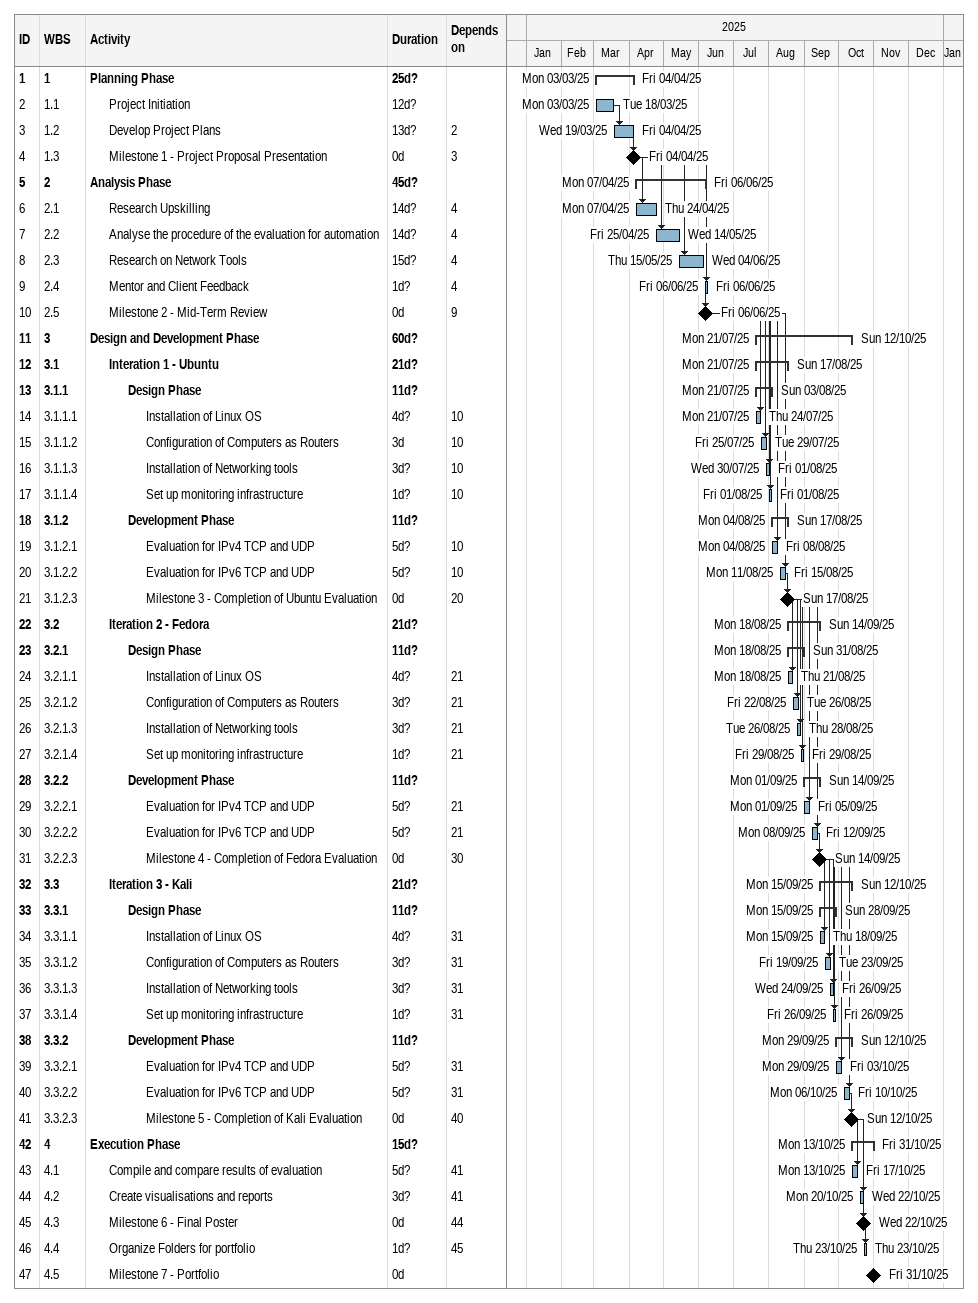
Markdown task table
| ID | WBS | Task | Duration | Start | Finish | Predecessors |
|---|---|---|---|---|---|---|
| 1 | 1 | **Planning Phase** | 25d? | 2025-03-03 | 2025-04-04 |  |
| 2 | 1.1 | Project Initiation | 12d? | 2025-03-03 | 2025-03-18 |  |
| 3 | 1.2 | Develop Project Plans | 13d? | 2025-03-19 | 2025-04-04 | 2 |
| 4 | 1.3 | Milestone 1 - Project Proposal Presentation | 0d | 2025-04-04 | 2025-04-04 | 3 |
| 5 | 2 | **Analysis Phase** | 45d? | 2025-04-07 | 2025-06-06 |  |
| 6 | 2.1 | Research Upskilling | 14d? | 2025-04-07 | 2025-04-24 | 4 |
| 7 | 2.2 | Analyse the procedure of the evaluation for automation | 14d? | 2025-04-25 | 2025-05-14 | 4 |
| 8 | 2.3 | Research on Network Tools | 15d? | 2025-05-15 | 2025-06-04 | 4 |
| 9 | 2.4 | Mentor and Client Feedback | 1d? | 2025-06-06 | 2025-06-06 | 4 |
| 10 | 2.5 | Milestone 2 - Mid-Term Review | 0d | 2025-06-06 | 2025-06-06 | 9 |
| 11 | 3 | **Design and Development Phase** | 60d? | 2025-07-21 | 2025-10-12 |  |
| 12 | 3.1 | **Interation 1 - Ubuntu** | 21d? | 2025-07-21 | 2025-08-17 |  |
| 13 | 3.1.1 | **Design Phase** | 11d? | 2025-07-21 | 2025-08-03 |  |
| 14 | 3.1.1.1 | Installation of Linux OS | 4d? | 2025-07-21 | 2025-07-24 | 10 |
| 15 | 3.1.1.2 | Configuration of Computers as Routers | 3d | 2025-07-25 | 2025-07-29 | 10 |
| 16 | 3.1.1.3 | Installation of Networking tools | 3d? | 2025-07-30 | 2025-08-01 | 10 |
| 17 | 3.1.1.4 | Set up monitoring infrastructure | 1d? | 2025-08-01 | 2025-08-01 | 10 |
| 18 | 3.1.2 | **Development Phase** | 11d? | 2025-08-04 | 2025-08-17 |  |
| 19 | 3.1.2.1 | Evaluation for IPv4 TCP and UDP | 5d? | 2025-08-04 | 2025-08-08 | 10 |
| 20 | 3.1.2.2 | Evaluation for IPv6 TCP and UDP | 5d? | 2025-08-11 | 2025-08-15 | 10 |
| 21 | 3.1.2.3 | Milestone 3 - Completion of Ubuntu Evaluation | 0d | 2025-08-17 | 2025-08-17 | 20 |
| 22 | 3.2 | **Iteration 2 - Fedora** | 21d? | 2025-08-18 | 2025-09-14 |  |
| 23 | 3.2.1 | **Design Phase** | 11d? | 2025-08-18 | 2025-08-31 |  |
| 24 | 3.2.1.1 | Installation of Linux OS | 4d? | 2025-08-18 | 2025-08-21 | 21 |
| 25 | 3.2.1.2 | Configuration of Computers as Routers | 3d? | 2025-08-22 | 2025-08-26 | 21 |
| 26 | 3.2.1.3 | Installation of Networking tools | 3d? | 2025-08-26 | 2025-08-28 | 21 |
| 27 | 3.2.1.4 | Set up monitoring infrastructure | 1d? | 2025-08-29 | 2025-08-29 | 21 |
| 28 | 3.2.2 | **Development Phase** | 11d? | 2025-09-01 | 2025-09-14 |  |
| 29 | 3.2.2.1 | Evaluation for IPv4 TCP and UDP | 5d? | 2025-09-01 | 2025-09-05 | 21 |
| 30 | 3.2.2.2 | Evaluation for IPv6 TCP and UDP | 5d? | 2025-09-08 | 2025-09-12 | 21 |
| 31 | 3.2.2.3 | Milestone 4 - Completion of Fedora Evaluation | 0d | 2025-09-14 | 2025-09-14 | 30 |
| 32 | 3.3 | **Iteration 3 - Kali** | 21d? | 2025-09-15 | 2025-10-12 |  |
| 33 | 3.3.1 | **Design Phase** | 11d? | 2025-09-15 | 2025-09-28 |  |
| 34 | 3.3.1.1 | Installation of Linux OS | 4d? | 2025-09-15 | 2025-09-18 | 31 |
| 35 | 3.3.1.2 | Configuration of Computers as Routers | 3d? | 2025-09-19 | 2025-09-23 | 31 |
| 36 | 3.3.1.3 | Installation of Networking tools | 3d? | 2025-09-24 | 2025-09-26 | 31 |
| 37 | 3.3.1.4 | Set up monitoring infrastructure | 1d? | 2025-09-26 | 2025-09-26 | 31 |
| 38 | 3.3.2 | **Development Phase** | 11d? | 2025-09-29 | 2025-10-12 |  |
| 39 | 3.3.2.1 | Evaluation for IPv4 TCP and UDP | 5d? | 2025-09-29 | 2025-10-03 | 31 |
| 40 | 3.3.2.2 | Evaluation for IPv6 TCP and UDP | 5d? | 2025-10-06 | 2025-10-10 | 31 |
| 41 | 3.3.2.3 | Milestone 5 - Completion of Kali Evaluation | 0d | 2025-10-12 | 2025-10-12 | 40 |
| 42 | 4 | **Execution Phase** | 15d? | 2025-10-13 | 2025-10-31 |  |
| 43 | 4.1 | Compile and compare results of evaluation | 5d? | 2025-10-13 | 2025-10-17 | 41 |
| 44 | 4.2 | Create visualisations and reports | 3d? | 2025-10-20 | 2025-10-22 | 41 |
| 45 | 4.3 | Milestone 6 - Final Poster | 0d | 2025-10-22 | 2025-10-22 | 44 |
| 46 | 4.4 | Organize Folders for portfolio | 1d? | 2025-10-23 | 2025-10-23 | 45 |
| 47 | 4.5 | Milestone 7 - Portfolio | 0d | 2025-10-31 | 2025-10-31 |  |
